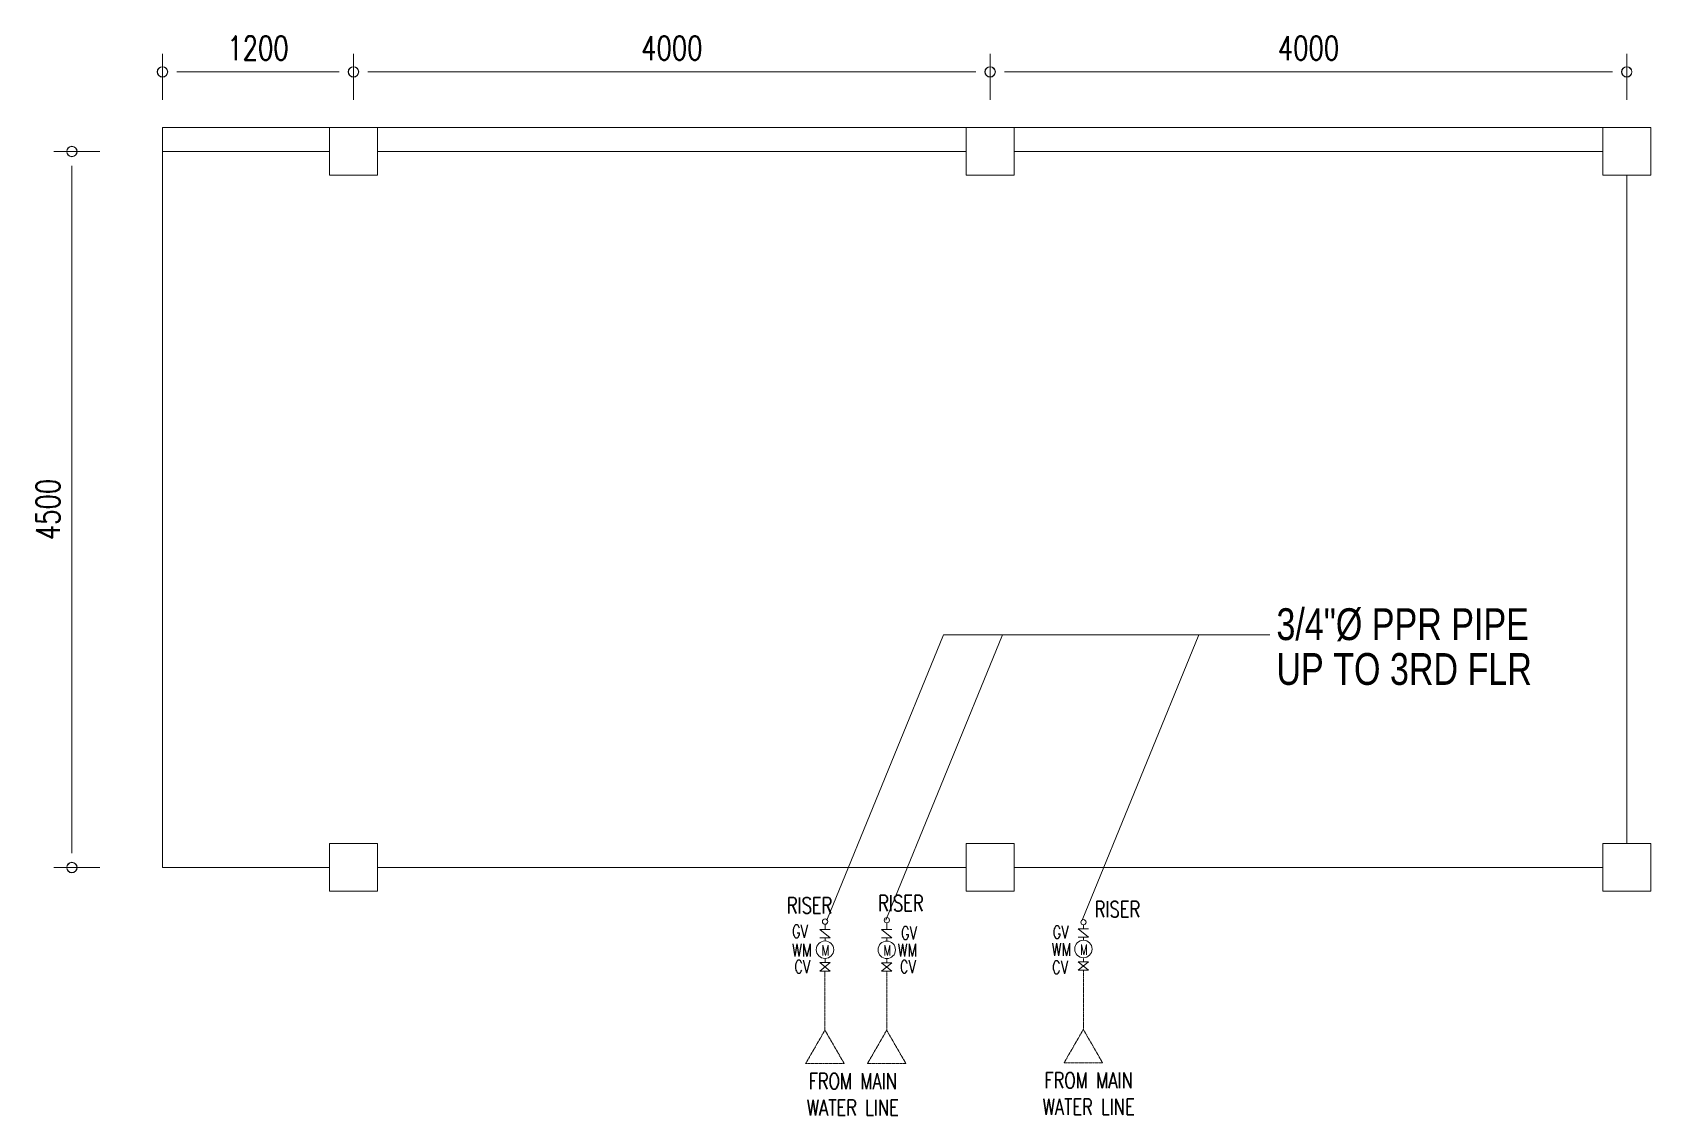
# Model space of a CAD drawing. Header units: millimetres. Extents: x 1634676 to 2610633, y -385676 to -37463.
# Drawn here: x 2098105 to 2108272, y -219704 to -212896 of the extents above; entities that cross this region are included whole.
import ezdxf

# ---------------------------------------------------------------- set-up
doc = ezdxf.new("R2010")
doc.units = ezdxf.units.MM
doc.header["$MEASUREMENT"] = 0
doc.linetypes.add('PHANTOMX2', pattern=[5, 2.5, -0.5, 0.5, -0.5, 0.5, -0.5])
doc.layers.get('0').update_dxf_attribs({"lineweight": 15})
doc.layers.get('Defpoints').update_dxf_attribs({"color": 250})
for name, color, linetype, lineweight in [('.1', 1, 'Continuous', 9), ('.15', 7, 'Continuous', 15), ('.2', 2, 'Continuous', 20), ('ST-DIM_E', 250, 'Continuous', 13), ('ST-HATCH_E', 250, 'Continuous', 9)]:
    doc.layers.add(name, color=color, linetype=linetype, lineweight=lineweight)
doc.styles.add('specs100', font='GOTHIC.TTF', dxfattribs={"height": 0.21})
doc.styles.add('ST_TEXT', font='romans.shx', dxfattribs={"width": 0.75})
doc.dimstyles.new('ST_D75', dxfattribs={"dimscale": 75, "dimtxt": 2, "dimasz": 1.2, "dimexe": 1.5, "dimexo": 1, "dimgap": 1, "dimtad": 1, "dimdec": 0, "dimzin": 1, "dimdsep": 46, "dimtxsty": 'ST_TEXT', "dimblk": 'OpenIndicator', "dimcen": 1, "dimclrd": 256, "dimclre": 256, "dimclrt": 7, "dimadec": 0, "dimazin": 0, "dimtfac": 1, "dimtdec": 0, "dimtix": 1, "dimtmove": 2, "dimatfit": 3, "dimldrblk": 'OPEN90', "dimfxl": 0.075, "dimlwd": -1, "dimlwe": -1, "dimarcsym": 0})

# ---------------------------------------------------------------- blocks, each defined once
blk = doc.blocks.new('5675675757')
for points in [[(2045777, -47336), (2045777, -47036), (2045477, -47036), (2045477, -47336)], [(2049777, -47336), (2049777, -47036), (2049477, -47036), (2049477, -47336)], [(2053777, -47336), (2053777, -47036), (2053477, -47036), (2053477, -47336)], [(2045777, -51836), (2045777, -51536), (2045477, -51536), (2045477, -51836)], [(2049777, -51836), (2049777, -51536), (2049477, -51536), (2049477, -51836)], [(2053777, -51836), (2053777, -51536), (2053477, -51536), (2053477, -51836)]]:
    blk.add_wipeout(points).dxf.layer = 'ST-HATCH_E'
at = {"layer": '.15', "color": 6}
for points in [[(2045477, -47336), (2045477, -47036), (2045777, -47036), (2045777, -47336)], [(2049477, -47336), (2049477, -47036), (2049777, -47036), (2049777, -47336)], [(2053477, -47336), (2053477, -47036), (2053777, -47036), (2053777, -47336)], [(2045477, -51836), (2045477, -51536), (2045777, -51536), (2045777, -51836)], [(2049477, -51836), (2049477, -51536), (2049777, -51536), (2049777, -51836)], [(2053477, -51836), (2053477, -51536), (2053777, -51536), (2053777, -51836)]]:
    blk.add_lwpolyline(points, close=True, dxfattribs=at)
blk = doc.blocks.new('OpenIndicator')
at = {"layer": 'ST-DIM_E'}
h = blk.add_hatch(color=255, dxfattribs=at)
h.paths.add_polyline_path([(0.35, 0), (0.36, 0, 0.414214), (0, 0.36), (0, 0.35, -0.414214)])
h.paths.add_polyline_path([(0, 0.35), (0, 0.36, 0.414214), (-0.36, 0), (-0.35, 0, -0.414214)])
h.paths.add_polyline_path([(0, -0.35), (0, -0.36, 0.414214), (0.36, 0), (0.35, 0, -0.414214)])
h.paths.add_polyline_path([(-0.35, 0), (-0.36, 0, 0.414214), (0, -0.36), (0, -0.35, -0.414214)])
at = {"layer": 'ST-DIM_E', "color": 255}
blk.add_line((0, 0.63), (0, -0.63), dxfattribs=at)
at = {"layer": 'ST-DIM_E', "color": 255, "const_width": 0.01}
blk.add_lwpolyline([(-0.63, 0), (0.63, 0)], dxfattribs=at)
at = {"layer": 'ST-DIM_E', "color": 255}
for radius in [0.365, 0.35]:
    blk.add_circle((0, 0), radius, dxfattribs=at)
blk = doc.blocks.new('*D2109')
at = {"layer": 'Defpoints', "color": 0, "linetype": 'Continuous', "ltscale": 3, "transparency": 16777216}
for p in [(2104122, -213145), (2100122, -213395), (2104122, -213395)]:
    blk.add_point(p, dxfattribs=at)
at = {"layer": 'ST-DIM_E', "ltscale": 3, "transparency": 16777216}
for p, q in [((2100122, -213320), (2100122, -213032)), ((2104122, -213320), (2104122, -213032)), ((2100212, -213145), (2104032, -213145))]:
    blk.add_line(p, q, dxfattribs=at)
at = {"layer": 'ST-DIM_E', "linetype": 'Continuous', "ltscale": 3, "transparency": 16777216, "xscale": 90, "yscale": 90, "zscale": 90, "rotation": 180}
blk.add_blockref('OpenIndicator', (2100122, -213145), dxfattribs=at)
at = {"layer": 'ST-DIM_E', "linetype": 'Continuous', "ltscale": 3, "transparency": 16777216, "xscale": 90, "yscale": 90, "zscale": 90}
blk.add_blockref('OpenIndicator', (2104122, -213145), dxfattribs=at)
at = {"layer": 'ST-DIM_E', "color": 7, "linetype": 'Continuous', "ltscale": 3, "transparency": 16777216, "insert": (2102122, -212995), "char_height": 150, "attachment_point": 5, "style": 'ST_TEXT'}
blk.add_mtext('4000', dxfattribs=at)
blk = doc.blocks.new('_Open90')
at = {"color": 0, "linetype": 'ByBlock', "lineweight": -2}
for p, q in [((0, 0), (-1, 0)), ((-0.5, 0.5), (0, 0)), ((0, 0), (-0.5, -0.5))]:
    blk.add_line(p, q, dxfattribs=at)
blk = doc.blocks.new('*D2110')
at = {"layer": 'Defpoints', "color": 0, "linetype": 'Continuous', "ltscale": 3, "transparency": 16777216}
for p in [(2108122, -213145), (2104122, -213395), (2108122, -213395)]:
    blk.add_point(p, dxfattribs=at)
at = {"layer": 'ST-DIM_E', "ltscale": 3, "transparency": 16777216}
for p, q in [((2104122, -213320), (2104122, -213032)), ((2108122, -213320), (2108122, -213032)), ((2104212, -213145), (2108032, -213145))]:
    blk.add_line(p, q, dxfattribs=at)
at = {"layer": 'ST-DIM_E', "linetype": 'Continuous', "ltscale": 3, "transparency": 16777216, "xscale": 90, "yscale": 90, "zscale": 90, "rotation": 180}
blk.add_blockref('OpenIndicator', (2104122, -213145), dxfattribs=at)
at = {"layer": 'ST-DIM_E', "linetype": 'Continuous', "ltscale": 3, "transparency": 16777216, "xscale": 90, "yscale": 90, "zscale": 90}
blk.add_blockref('OpenIndicator', (2108122, -213145), dxfattribs=at)
at = {"layer": 'ST-DIM_E', "color": 7, "linetype": 'Continuous', "ltscale": 3, "transparency": 16777216, "insert": (2106122, -212995), "char_height": 150, "attachment_point": 5, "style": 'ST_TEXT'}
blk.add_mtext('4000', dxfattribs=at)
blk = doc.blocks.new('*D2111')
at = {"layer": 'Defpoints', "color": 0, "linetype": 'Continuous', "ltscale": 3, "transparency": 16777216}
for p in [(2098603, -213645), (2098353, -218145), (2098603, -218145)]:
    blk.add_point(p, dxfattribs=at)
at = {"layer": 'ST-DIM_E', "ltscale": 3, "transparency": 16777216}
for p, q in [((2098528, -213645), (2098240, -213645)), ((2098353, -213735), (2098353, -218055)), ((2098528, -218145), (2098240, -218145))]:
    blk.add_line(p, q, dxfattribs=at)
at = {"layer": 'ST-DIM_E', "linetype": 'Continuous', "ltscale": 3, "transparency": 16777216, "xscale": 90, "yscale": 90, "zscale": 90}
for p, rotation in [((2098353, -213645), 90), ((2098353, -218145), 270)]:
    blk.add_blockref('OpenIndicator', p, dxfattribs=dict(at, rotation=rotation))
at = {"layer": 'ST-DIM_E', "color": 7, "linetype": 'Continuous', "ltscale": 3, "transparency": 16777216, "insert": (2098203, -215895), "char_height": 150, "attachment_point": 5, "rotation": 90, "style": 'ST_TEXT'}
blk.add_mtext('4500', dxfattribs=at)
blk = doc.blocks.new('*D2112')
at = {"layer": 'Defpoints', "color": 0, "linetype": 'Continuous', "ltscale": 3, "transparency": 16777216}
for p in [(2098922, -213145), (2098922, -213395), (2100122, -213395)]:
    blk.add_point(p, dxfattribs=at)
at = {"layer": 'ST-DIM_E', "ltscale": 3, "transparency": 16777216}
for p, q in [((2098922, -213320), (2098922, -213032)), ((2100122, -213320), (2100122, -213032)), ((2100032, -213145), (2099012, -213145))]:
    blk.add_line(p, q, dxfattribs=at)
at = {"layer": 'ST-DIM_E', "linetype": 'Continuous', "ltscale": 3, "transparency": 16777216, "xscale": 90, "yscale": 90, "zscale": 90, "rotation": 180}
blk.add_blockref('OpenIndicator', (2098922, -213145), dxfattribs=at)
at = {"layer": 'ST-DIM_E', "linetype": 'Continuous', "ltscale": 3, "transparency": 16777216, "xscale": 90, "yscale": 90, "zscale": 90}
blk.add_blockref('OpenIndicator', (2100122, -213145), dxfattribs=at)
at = {"layer": 'ST-DIM_E', "color": 7, "linetype": 'Continuous', "ltscale": 3, "transparency": 16777216, "insert": (2099522, -212995), "char_height": 150, "attachment_point": 5, "style": 'ST_TEXT'}
blk.add_mtext('1200', dxfattribs=at)

msp = doc.modelspace()

# ---------------------------------------------------------------- linework, layer by layer
at = {"layer": '.1', "color": 1, "linetype": 'Continuous', "ltscale": 0.3}
for p, q in [((2103472.956, -218492.212, 0), (2103473.016, -218534.385, 0)), ((2103051.639, -218533.885), (2103116.768, -218533.885, 0)), ((2103051.639, -218533.885), (2103116.768, -218586.419, 0)), ((2103051.639, -218586.419, 0), (2103116.768, -218586.419, 0)), ((2103084.91, -218501.211, 0), (2103084.976, -218533.885, 0)), ((2103439.639, -218534.385), (2103504.768, -218534.385, 0)), ((2103439.639, -218534.385), (2103504.768, -218586.919, 0)), ((2103439.639, -218586.919, 0), (2103504.768, -218586.919, 0)), ((2104675.139, -218529.386), (2104740.268, -218529.386, 0)), ((2104675.139, -218529.386), (2104740.268, -218581.919, 0)), ((2104675.139, -218581.919, 0), (2104740.268, -218581.919, 0)), ((2104708.482, -218505.212, 0), (2104708.516, -218529.386, 0)), ((2103051.639, -218795.213, 0), (2103116.768, -218742.68, 0)), ((2103051.639, -218742.68, 0), (2103116.768, -218795.213, 0)), ((2103051.639, -218742.68, 0), (2103116.768, -218742.68, 0)), ((2103116.768, -218795.213, 0), (2103051.639, -218795.213, 0)), ((2103439.639, -218795.713, 0), (2103504.768, -218743.18, 0)), ((2103439.639, -218743.18, 0), (2103504.768, -218795.713, 0)), ((2103439.639, -218743.18, 0), (2103504.768, -218743.18, 0)), ((2103504.768, -218795.713, 0), (2103439.639, -218795.713, 0)), ((2104675.139, -218790.714, 0), (2104740.268, -218738.18, 0)), ((2104675.139, -218738.18, 0), (2104740.268, -218790.714, 0)), ((2104675.139, -218738.18, 0), (2104740.268, -218738.18, 0))]:
    msp.add_line(p, q, dxfattribs=at)
at = {"layer": '.1', "color": 1, "linetype": 'Continuous', "ltscale": 3}
for p, q in [((2103085.081, -218586.419), (2103085.121, -218606.543, 0)), ((2103473.092, -218586.919), (2103473.121, -218607.043, 0)), ((2104708.592, -218581.919), (2104708.621, -218602.044, 0)), ((2104675.139, -218790.714, 0), (2104740.268, -218790.714, 0))]:
    msp.add_line(p, q, dxfattribs=at)
at = {"layer": '.1'}
msp.add_lwpolyline([(2098921.981, -213494.711), (2108121.981, -213494.711), (2108121.981, -218144.711), (2098921.981, -218144.711)], close=True, dxfattribs=at)
for points in [[(2098921.981, -213644.711), (2099971.981, -213644.711)], [(2100271.981, -213644.711), (2103971.981, -213644.711)], [(2104271.981, -213644.711), (2107971.981, -213644.711)]]:
    msp.add_lwpolyline(points, dxfattribs=at)
at = {"layer": '.1', "color": 1, "linetype": 'PHANTOMX2', "ltscale": 1.5, "elevation": 0}
for points in [[(2103085.317, -218714.72), (2103085.685, -218742.68)], [(2103085.77, -218767.683), (2103085.779, -218770.217)], [(2103473.317, -218715.22), (2103473.685, -218743.18)], [(2103473.77, -218768.183), (2103473.779, -218770.717)], [(2104708.817, -218710.22), (2104709.185, -218738.18)], [(2104709.27, -218763.183), (2104709.279, -218765.718)]]:
    msp.add_lwpolyline(points, dxfattribs=at)
at = {"layer": '.1', "color": 1, "linetype": 'Continuous', "ltscale": 0.3}
for centre, radius in [((2103084.877, -218484.711, 0), 16.5), ((2103472.949, -218475.712, 0), 16.5), ((2104708.449, -218488.712, 0), 16.5), ((2103084.629, -218661.405, 0), 54.864), ((2103472.629, -218661.905, 0), 54.864), ((2104708.129, -218656.906, 0), 54.864)]:
    msp.add_circle(centre, radius, dxfattribs=at)
at = {"layer": '.2', "color": 1, "linetype": 'PHANTOMX2'}
for p, q in [((2103084.203, -218795.213, 0), (2103084.203, -219167, 0)), ((2103472.203, -218795.713, 0), (2103472.203, -219167.5, 0)), ((2104707.703, -218790.714, 0), (2104707.703, -219162.5, 0))]:
    msp.add_line(p, q, dxfattribs=at)
at = {"layer": '.2', "color": 1, "linetype": 'PHANTOMX2', "elevation": 0}
for points in [[(2103084.203, -219167), (2103205.352, -219376.835), (2102963.055, -219376.835)], [(2103472.203, -219167.5), (2103593.352, -219377.335), (2103351.055, -219377.335)], [(2104707.703, -219162.5), (2104828.852, -219372.336), (2104586.555, -219372.336)]]:
    msp.add_lwpolyline(points, close=True, dxfattribs=at)

# ---------------------------------------------------------------- texts
at = {"layer": '.1', "color": 1, "attachment_point": 5, "style": 'ST_TEXT'}
for s, insert, char_height in [('{\\C2;RISER}', (2104922.451, -218406.986, 0), 100), ('{\\C2;GV}', (2102927.274, -218545.937, 0), 80), ('{\\C2;GV}', (2103612.274, -218556.437, 0), 80), ('{\\C2;GV}', (2104565.274, -218551.437, 0), 80), ('{\\C2;WM}', (2102939.076, -218664.867, 0), 80), ('{\\C2;WM}', (2103602.076, -218664.867, 0), 80), ('{\\C2;WM}', (2104570.076, -218659.868, 0), 80), ('{\\C2;CV}', (2102941.869, -218767.867, 0), 80), ('{\\C2;CV}', (2103604.869, -218767.867, 0), 80), ('{\\C2;CV}', (2104561.369, -218771.868, 0), 80)]:
    msp.add_mtext(s, dxfattribs=dict(at, insert=insert, char_height=char_height))
at = {"layer": '.1', "color": 1, "linetype": 'Continuous', "ltscale": 300, "char_height": 64.5237, "attachment_point": 5, "style": 'ST_TEXT'}
for insert in [(2103088.308, -218664.706, 0), (2103476.308, -218665.206, 0), (2104711.808, -218660.206, 0)]:
    msp.add_mtext('{\\C3;M}', dxfattribs=dict(at, insert=insert))
at = {"layer": '.1', "color": 1, "char_height": 100, "width": 2863.17279, "attachment_point": 5, "style": 'ST_TEXT'}
for insert in [(2103259.987, -219570.736, 0), (2104741.487, -219565.736, 0)]:
    msp.add_mtext('{\\C2;FROM MAIN\\PWATER LINE}', dxfattribs=dict(at, insert=insert))

# ---------------------------------------------------------------- dimensions: what is measured, and where the dimension line sits
at = {"layer": 'ST-DIM_E', "color": 1, "linetype": 'Continuous', "ltscale": 3}
for base, p1, p2, picture, middle in [((2098921.981, -213144.711), (2100121.981, -213394.711), (2098921.981, -213394.711), '*D2112', (2099521.981, -212994.711)), ((2104121.981, -213144.711), (2100121.981, -213394.711), (2104121.981, -213394.711), '*D2109', (2102121.981, -212994.711)), ((2108121.981, -213144.711), (2104121.981, -213394.711), (2108121.981, -213394.711), '*D2110', (2106121.981, -212994.711))]:
    dim = msp.add_linear_dim(base=base, p1=p1, p2=p2, dimstyle='ST_D75', dxfattribs=at)
    dim.commit()
    dim.dimension.update_dxf_attribs({"geometry": picture, "text_midpoint": middle})
dim = msp.add_linear_dim(base=(2098352.981, -218144.711), p1=(2098602.981, -213644.711), p2=(2098602.981, -218144.711), angle=90, dimstyle='ST_D75', dxfattribs=at)
dim.commit()
dim.dimension.update_dxf_attribs({"geometry": '*D2111', "text_midpoint": (2098202.981, -215894.711)})

# ---------------------------------------------------------------- next in the draw order: block references
at = {"layer": '.2', "color": 1, "linetype": 'Continuous'}
msp.add_blockref('5675675757', (54495.329, -166458.211), dxfattribs=at)

# ---------------------------------------------------------------- next in the draw order: linework, layer by layer
at = {"layer": '.2', "color": 1}
for p, q in [((2103097.027, -218474.656, 0), (2103829.971, -216682.049, 0)), ((2103467.672, -218474.656, 0), (2104200.616, -216682.049, 0)), ((2104699.807, -218474.656, 0), (2105432.751, -216682.049, 0))]:
    msp.add_line(p, q, dxfattribs=at)
at = {"layer": '.2', "color": 1, "linetype": 'Continuous', "ltscale": 3}
msp.add_line((2103829.971, -216682.049, 0), (2105880.246, -216682.049, 0), dxfattribs=at)

# ---------------------------------------------------------------- next in the draw order: texts
at = {"layer": '.1', "color": 1, "char_height": 100, "attachment_point": 5, "style": 'ST_TEXT'}
for insert in [(2102987.774, -218382.972, 0), (2103561.774, -218369.486, 0)]:
    msp.add_mtext('{\\C2;RISER}', dxfattribs=dict(at, insert=insert))
at = {"layer": '.2', "color": 1, "style": 'specs100', "width": 0.8}
for s, p in [('3/4"%%C PPR PIPE ', (2105920.913, -216715.498, 0)), ('UP TO 3RD FLR', (2105920.913, -216996.998, 0))]:
    msp.add_text(s, height=200, dxfattribs=at).set_placement(p)

doc.saveas('drawing.dxf')
